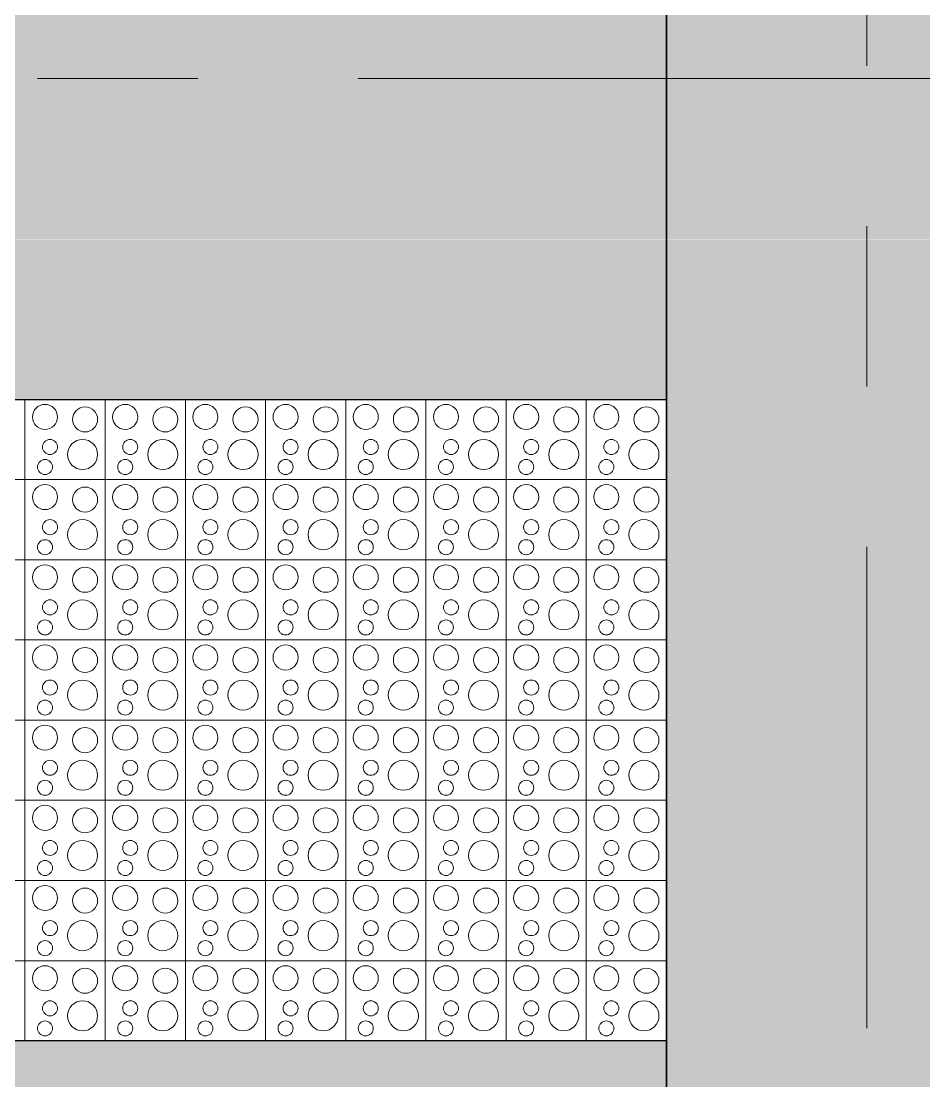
# Model space of a CAD drawing. Header units: inches. Extents: x 6 to 15224, y -733 to 6300.
# Drawn here: x 10803.7 to 10893.8, y 5121 to 5226.7 of the extents above; entities that cross this region are included whole.
import ezdxf

# ---------------------------------------------------------------- set-up
doc = ezdxf.new("R2010")
doc.units = ezdxf.units.IN
doc.header["$MEASUREMENT"] = 0
doc.linetypes.add('Center 1_2_', pattern=[112, 64, -16, 16, -16])
doc.linetypes.add('Center 3_8_', pattern=[96, 48, -16, 16, -16])
for name, color, linetype, lineweight in [('A-DETL', 90, 'Continuous', 13), ('A-FLOR-LEVL', 51, 'Continuous', 13), ('A-GLAZ', 151, 'Continuous', 25), ('A-WALL', 113, 'Continuous', 25), ('A-WALL-PATT', 111, 'Continuous', 25), ('S-GRID', 1, 'Continuous', 13)]:
    doc.layers.add(name, color=color, linetype=linetype, lineweight=lineweight)

# ---------------------------------------------------------------- blocks, each defined once
blk = doc.blocks.new('WD Breeze Block-TS - 8x16-V174-EAST ELEVATION')
at = {"layer": 'A-GLAZ', "lineweight": 13}
for p, q in [((1926, 5181), (1926, 5189)), ((1926, 5189), (1926, 5181)), ((1934, 5181), (1934, 5189)), ((1934, 5189), (1934, 5181)), ((1942, 5181), (1942, 5189)), ((1942, 5189), (1942, 5181)), ((1950, 5181), (1950, 5189)), ((1950, 5189), (1950, 5181)), ((1958, 5181), (1958, 5189)), ((1958, 5189), (1958, 5181)), ((1966, 5181), (1966, 5189)), ((1966, 5189), (1966, 5181)), ((1974, 5181), (1974, 5189)), ((1974, 5189), (1974, 5181)), ((1982, 5181), (1982, 5189)), ((1982, 5189), (1982, 5181)), ((1926, 5181), (1918, 5181)), ((1918, 5181), (1926, 5181)), ((1934, 5181), (1926, 5181)), ((1926, 5173), (1926, 5181)), ((1926, 5181), (1934, 5181)), ((1926, 5181), (1926, 5173)), ((1942, 5181), (1934, 5181)), ((1934, 5173), (1934, 5181)), ((1934, 5181), (1942, 5181)), ((1934, 5181), (1934, 5173)), ((1950, 5181), (1942, 5181)), ((1942, 5173), (1942, 5181)), ((1942, 5181), (1950, 5181)), ((1942, 5181), (1942, 5173)), ((1958, 5181), (1950, 5181)), ((1950, 5173), (1950, 5181)), ((1950, 5181), (1958, 5181)), ((1950, 5181), (1950, 5173)), ((1966, 5181), (1958, 5181)), ((1958, 5173), (1958, 5181)), ((1958, 5181), (1966, 5181)), ((1958, 5181), (1958, 5173)), ((1974, 5181), (1966, 5181)), ((1966, 5173), (1966, 5181)), ((1966, 5181), (1974, 5181)), ((1966, 5181), (1966, 5173)), ((1982, 5181), (1974, 5181)), ((1974, 5173), (1974, 5181)), ((1974, 5181), (1982, 5181)), ((1974, 5181), (1974, 5173)), ((1990, 5181), (1982, 5181)), ((1982, 5173), (1982, 5181)), ((1982, 5181), (1990, 5181)), ((1982, 5181), (1982, 5173)), ((1926, 5173), (1918, 5173)), ((1918, 5173), (1926, 5173)), ((1934, 5173), (1926, 5173)), ((1926, 5165), (1926, 5173)), ((1926, 5173), (1934, 5173)), ((1926, 5173), (1926, 5165)), ((1942, 5173), (1934, 5173)), ((1934, 5165), (1934, 5173)), ((1934, 5173), (1942, 5173)), ((1934, 5173), (1934, 5165)), ((1950, 5173), (1942, 5173)), ((1942, 5165), (1942, 5173)), ((1942, 5173), (1950, 5173)), ((1942, 5173), (1942, 5165)), ((1958, 5173), (1950, 5173)), ((1950, 5165), (1950, 5173)), ((1950, 5173), (1958, 5173)), ((1950, 5173), (1950, 5165)), ((1966, 5173), (1958, 5173)), ((1958, 5165), (1958, 5173)), ((1958, 5173), (1966, 5173)), ((1958, 5173), (1958, 5165)), ((1974, 5173), (1966, 5173)), ((1966, 5165), (1966, 5173)), ((1966, 5173), (1974, 5173)), ((1966, 5173), (1966, 5165)), ((1982, 5173), (1974, 5173)), ((1974, 5165), (1974, 5173)), ((1974, 5173), (1982, 5173)), ((1974, 5173), (1974, 5165)), ((1990, 5173), (1982, 5173)), ((1982, 5165), (1982, 5173)), ((1982, 5173), (1990, 5173)), ((1982, 5173), (1982, 5165)), ((1926, 5165), (1918, 5165)), ((1918, 5165), (1926, 5165)), ((1934, 5165), (1926, 5165)), ((1926, 5157), (1926, 5165)), ((1926, 5165), (1934, 5165)), ((1926, 5165), (1926, 5157)), ((1942, 5165), (1934, 5165)), ((1934, 5157), (1934, 5165)), ((1934, 5165), (1942, 5165)), ((1934, 5165), (1934, 5157)), ((1950, 5165), (1942, 5165)), ((1942, 5157), (1942, 5165)), ((1942, 5165), (1950, 5165)), ((1942, 5165), (1942, 5157)), ((1958, 5165), (1950, 5165)), ((1950, 5157), (1950, 5165)), ((1950, 5165), (1958, 5165)), ((1950, 5165), (1950, 5157)), ((1966, 5165), (1958, 5165)), ((1958, 5157), (1958, 5165)), ((1958, 5165), (1966, 5165)), ((1958, 5165), (1958, 5157)), ((1974, 5165), (1966, 5165)), ((1966, 5157), (1966, 5165)), ((1966, 5165), (1974, 5165)), ((1966, 5165), (1966, 5157)), ((1982, 5165), (1974, 5165)), ((1974, 5157), (1974, 5165)), ((1974, 5165), (1982, 5165)), ((1974, 5165), (1974, 5157)), ((1990, 5165), (1982, 5165)), ((1982, 5157), (1982, 5165)), ((1982, 5165), (1990, 5165)), ((1982, 5165), (1982, 5157)), ((1926, 5157), (1918, 5157)), ((1918, 5157), (1926, 5157)), ((1934, 5157), (1926, 5157)), ((1926, 5149), (1926, 5157)), ((1926, 5157), (1934, 5157)), ((1926, 5157), (1926, 5149)), ((1942, 5157), (1934, 5157)), ((1934, 5149), (1934, 5157)), ((1934, 5157), (1942, 5157)), ((1934, 5157), (1934, 5149)), ((1950, 5157), (1942, 5157)), ((1942, 5149), (1942, 5157)), ((1942, 5157), (1950, 5157)), ((1942, 5157), (1942, 5149)), ((1958, 5157), (1950, 5157)), ((1950, 5149), (1950, 5157)), ((1950, 5157), (1958, 5157)), ((1950, 5157), (1950, 5149)), ((1966, 5157), (1958, 5157)), ((1958, 5149), (1958, 5157)), ((1958, 5157), (1966, 5157)), ((1958, 5157), (1958, 5149)), ((1974, 5157), (1966, 5157)), ((1966, 5149), (1966, 5157)), ((1966, 5157), (1974, 5157)), ((1966, 5157), (1966, 5149)), ((1982, 5157), (1974, 5157)), ((1974, 5149), (1974, 5157)), ((1974, 5157), (1982, 5157)), ((1974, 5157), (1974, 5149)), ((1990, 5157), (1982, 5157)), ((1982, 5149), (1982, 5157)), ((1982, 5157), (1990, 5157)), ((1982, 5157), (1982, 5149)), ((1926, 5149), (1918, 5149)), ((1918, 5149), (1926, 5149)), ((1934, 5149), (1926, 5149)), ((1926, 5141), (1926, 5149)), ((1926, 5149), (1934, 5149)), ((1926, 5149), (1926, 5141)), ((1942, 5149), (1934, 5149)), ((1934, 5141), (1934, 5149)), ((1934, 5149), (1942, 5149)), ((1934, 5149), (1934, 5141)), ((1950, 5149), (1942, 5149)), ((1942, 5141), (1942, 5149)), ((1942, 5149), (1950, 5149)), ((1942, 5149), (1942, 5141)), ((1958, 5149), (1950, 5149)), ((1950, 5141), (1950, 5149)), ((1950, 5149), (1958, 5149)), ((1950, 5149), (1950, 5141)), ((1966, 5149), (1958, 5149)), ((1958, 5141), (1958, 5149)), ((1958, 5149), (1966, 5149)), ((1958, 5149), (1958, 5141)), ((1974, 5149), (1966, 5149)), ((1966, 5141), (1966, 5149)), ((1966, 5149), (1974, 5149)), ((1966, 5149), (1966, 5141)), ((1982, 5149), (1974, 5149)), ((1974, 5141), (1974, 5149)), ((1974, 5149), (1982, 5149)), ((1974, 5149), (1974, 5141)), ((1990, 5149), (1982, 5149)), ((1982, 5141), (1982, 5149)), ((1982, 5149), (1990, 5149)), ((1982, 5149), (1982, 5141)), ((1926, 5141), (1918, 5141)), ((1918, 5141), (1926, 5141)), ((1934, 5141), (1926, 5141)), ((1926, 5133), (1926, 5141)), ((1926, 5141), (1934, 5141)), ((1926, 5141), (1926, 5133)), ((1942, 5141), (1934, 5141)), ((1934, 5133), (1934, 5141)), ((1934, 5141), (1942, 5141)), ((1934, 5141), (1934, 5133)), ((1950, 5141), (1942, 5141)), ((1942, 5133), (1942, 5141)), ((1942, 5141), (1950, 5141)), ((1942, 5141), (1942, 5133)), ((1958, 5141), (1950, 5141)), ((1950, 5133), (1950, 5141)), ((1950, 5141), (1958, 5141)), ((1950, 5141), (1950, 5133)), ((1966, 5141), (1958, 5141)), ((1958, 5133), (1958, 5141)), ((1958, 5141), (1966, 5141)), ((1958, 5141), (1958, 5133)), ((1974, 5141), (1966, 5141)), ((1966, 5133), (1966, 5141)), ((1966, 5141), (1974, 5141)), ((1966, 5141), (1966, 5133)), ((1982, 5141), (1974, 5141)), ((1974, 5133), (1974, 5141)), ((1974, 5141), (1982, 5141)), ((1974, 5141), (1974, 5133)), ((1990, 5141), (1982, 5141)), ((1982, 5133), (1982, 5141)), ((1982, 5141), (1990, 5141)), ((1982, 5141), (1982, 5133)), ((1926, 5133), (1918, 5133)), ((1918, 5133), (1926, 5133)), ((1934, 5133), (1926, 5133)), ((1926, 5125), (1926, 5133)), ((1926, 5133), (1934, 5133)), ((1926, 5133), (1926, 5125)), ((1942, 5133), (1934, 5133)), ((1934, 5125), (1934, 5133)), ((1934, 5133), (1942, 5133)), ((1934, 5133), (1934, 5125)), ((1942, 5125), (1942, 5133)), ((1950, 5133), (1942, 5133)), ((1942, 5133), (1950, 5133)), ((1942, 5133), (1942, 5125)), ((1958, 5133), (1950, 5133)), ((1950, 5125), (1950, 5133)), ((1950, 5133), (1958, 5133)), ((1950, 5133), (1950, 5125)), ((1966, 5133), (1958, 5133)), ((1958, 5125), (1958, 5133)), ((1958, 5133), (1966, 5133)), ((1958, 5133), (1958, 5125)), ((1974, 5133), (1966, 5133)), ((1966, 5125), (1966, 5133)), ((1966, 5133), (1974, 5133)), ((1966, 5133), (1966, 5125)), ((1982, 5133), (1974, 5133)), ((1974, 5125), (1974, 5133)), ((1974, 5133), (1982, 5133)), ((1974, 5133), (1974, 5125)), ((1990, 5133), (1982, 5133)), ((1982, 5125), (1982, 5133)), ((1982, 5133), (1990, 5133)), ((1982, 5133), (1982, 5125))]:
    blk.add_line(p, q, dxfattribs=at)
for centre, radius, start, end in [((1928, 5187.25), 1.25, 0, 180), ((1932, 5187), 1.25, 0, 180), ((1936, 5187.25), 1.25, 0, 180), ((1940, 5187), 1.25, 0, 180), ((1944, 5187.25), 1.25, 0, 180), ((1948, 5187), 1.25, 0, 180), ((1952, 5187.25), 1.25, 0, 180), ((1956, 5187), 1.25, 0, 180), ((1960, 5187.25), 1.25, 0, 180), ((1964, 5187), 1.25, 0, 180), ((1968, 5187.25), 1.25, 0, 180), ((1972, 5187), 1.25, 0, 180), ((1976, 5187.25), 1.25, 0, 180), ((1980, 5187), 1.25, 0, 180), ((1984, 5187.25), 1.25, 0, 180), ((1988, 5187), 1.25, 0, 180), ((1928, 5187.25), 1.25, 180, 0), ((1936, 5187.25), 1.25, 180, 0), ((1944, 5187.25), 1.25, 180, 0), ((1952, 5187.25), 1.25, 180, 0), ((1960, 5187.25), 1.25, 180, 0), ((1968, 5187.25), 1.25, 180, 0), ((1976, 5187.25), 1.25, 180, 0), ((1984, 5187.25), 1.25, 180, 0), ((1932, 5187), 1.25, 180, 0), ((1940, 5187), 1.25, 180, 0), ((1948, 5187), 1.25, 180, 0), ((1956, 5187), 1.25, 180, 0), ((1964, 5187), 1.25, 180, 0), ((1972, 5187), 1.25, 180, 0), ((1980, 5187), 1.25, 180, 0), ((1988, 5187), 1.25, 180, 0), ((1928.5, 5184.25), 0.75, 0, 180), ((1931.75, 5183.5), 1.5, 0, 180), ((1936.5, 5184.25), 0.75, 0, 180), ((1939.75, 5183.5), 1.5, 0, 180), ((1944.5, 5184.25), 0.75, 0, 180), ((1947.75, 5183.5), 1.5, 0, 180), ((1952.5, 5184.25), 0.75, 0, 180), ((1955.75, 5183.5), 1.5, 0, 180), ((1960.5, 5184.25), 0.75, 0, 180), ((1963.75, 5183.5), 1.5, 0, 180), ((1968.5, 5184.25), 0.75, 0, 180), ((1971.75, 5183.5), 1.5, 0, 180), ((1976.5, 5184.25), 0.75, 0, 180), ((1979.75, 5183.5), 1.5, 0, 180), ((1984.5, 5184.25), 0.75, 0, 180), ((1987.75, 5183.5), 1.5, 0, 180), ((1928.5, 5184.25), 0.75, 180, 0), ((1936.5, 5184.25), 0.75, 180, 0), ((1944.5, 5184.25), 0.75, 180, 0), ((1952.5, 5184.25), 0.75, 180, 0), ((1960.5, 5184.25), 0.75, 180, 0), ((1968.5, 5184.25), 0.75, 180, 0), ((1976.5, 5184.25), 0.75, 180, 0), ((1984.5, 5184.25), 0.75, 180, 0), ((1928, 5182.25), 0.75, 0, 180), ((1931.75, 5183.5), 1.5, 180, 0), ((1936, 5182.25), 0.75, 0, 180), ((1939.75, 5183.5), 1.5, 180, 0), ((1944, 5182.25), 0.75, 0, 180), ((1947.75, 5183.5), 1.5, 180, 0), ((1952, 5182.25), 0.75, 0, 180), ((1955.75, 5183.5), 1.5, 180, 0), ((1960, 5182.25), 0.75, 0, 180), ((1963.75, 5183.5), 1.5, 180, 0), ((1968, 5182.25), 0.75, 0, 180), ((1971.75, 5183.5), 1.5, 180, 0), ((1976, 5182.25), 0.75, 0, 180), ((1979.75, 5183.5), 1.5, 180, 0), ((1984, 5182.25), 0.75, 0, 180), ((1987.75, 5183.5), 1.5, 180, 0), ((1928, 5182.25), 0.75, 180, 0), ((1936, 5182.25), 0.75, 180, 0), ((1944, 5182.25), 0.75, 180, 0), ((1952, 5182.25), 0.75, 180, 0), ((1960, 5182.25), 0.75, 180, 0), ((1968, 5182.25), 0.75, 180, 0), ((1976, 5182.25), 0.75, 180, 0), ((1984, 5182.25), 0.75, 180, 0), ((1928, 5179.25), 1.25, 0, 180), ((1932, 5179), 1.25, 0, 180), ((1936, 5179.25), 1.25, 0, 180), ((1940, 5179), 1.25, 0, 180), ((1944, 5179.25), 1.25, 0, 180), ((1948, 5179), 1.25, 0, 180), ((1952, 5179.25), 1.25, 0, 180), ((1956, 5179), 1.25, 0, 180), ((1960, 5179.25), 1.25, 0, 180), ((1964, 5179), 1.25, 0, 180), ((1968, 5179.25), 1.25, 0, 180), ((1972, 5179), 1.25, 0, 180), ((1976, 5179.25), 1.25, 0, 180), ((1980, 5179), 1.25, 0, 180), ((1984, 5179.25), 1.25, 0, 180), ((1988, 5179), 1.25, 0, 180), ((1928, 5179.25), 1.25, 180, 0), ((1932, 5179), 1.25, 180, 0), ((1936, 5179.25), 1.25, 180, 0), ((1940, 5179), 1.25, 180, 0), ((1944, 5179.25), 1.25, 180, 0), ((1948, 5179), 1.25, 180, 0), ((1952, 5179.25), 1.25, 180, 0), ((1956, 5179), 1.25, 180, 0), ((1960, 5179.25), 1.25, 180, 0), ((1964, 5179), 1.25, 180, 0), ((1968, 5179.25), 1.25, 180, 0), ((1972, 5179), 1.25, 180, 0), ((1976, 5179.25), 1.25, 180, 0), ((1980, 5179), 1.25, 180, 0), ((1984, 5179.25), 1.25, 180, 0), ((1988, 5179), 1.25, 180, 0), ((1928.5, 5176.25), 0.75, 0, 180), ((1931.75, 5175.5), 1.5, 0, 180), ((1936.5, 5176.25), 0.75, 0, 180), ((1939.75, 5175.5), 1.5, 0, 180), ((1944.5, 5176.25), 0.75, 0, 180), ((1947.75, 5175.5), 1.5, 0, 180), ((1952.5, 5176.25), 0.75, 0, 180), ((1955.75, 5175.5), 1.5, 0, 180), ((1960.5, 5176.25), 0.75, 0, 180), ((1963.75, 5175.5), 1.5, 0, 180), ((1968.5, 5176.25), 0.75, 0, 180), ((1971.75, 5175.5), 1.5, 0, 180), ((1976.5, 5176.25), 0.75, 0, 180), ((1979.75, 5175.5), 1.5, 0, 180), ((1984.5, 5176.25), 0.75, 0, 180), ((1987.75, 5175.5), 1.5, 0, 180), ((1928.5, 5176.25), 0.75, 180, 0), ((1931.75, 5175.5), 1.5, 180, 0), ((1936.5, 5176.25), 0.75, 180, 0), ((1939.75, 5175.5), 1.5, 180, 0), ((1944.5, 5176.25), 0.75, 180, 0), ((1947.75, 5175.5), 1.5, 180, 0), ((1952.5, 5176.25), 0.75, 180, 0), ((1955.75, 5175.5), 1.5, 180, 0), ((1960.5, 5176.25), 0.75, 180, 0), ((1963.75, 5175.5), 1.5, 180, 0), ((1968.5, 5176.25), 0.75, 180, 0), ((1971.75, 5175.5), 1.5, 180, 0), ((1976.5, 5176.25), 0.75, 180, 0), ((1979.75, 5175.5), 1.5, 180, 0), ((1984.5, 5176.25), 0.75, 180, 0), ((1987.75, 5175.5), 1.5, 180, 0), ((1928, 5174.25), 0.75, 0, 180), ((1936, 5174.25), 0.75, 0, 180), ((1944, 5174.25), 0.75, 0, 180), ((1952, 5174.25), 0.75, 0, 180), ((1960, 5174.25), 0.75, 0, 180), ((1968, 5174.25), 0.75, 0, 180), ((1976, 5174.25), 0.75, 0, 180), ((1984, 5174.25), 0.75, 0, 180), ((1928, 5174.25), 0.75, 180, 0), ((1936, 5174.25), 0.75, 180, 0), ((1944, 5174.25), 0.75, 180, 0), ((1952, 5174.25), 0.75, 180, 0), ((1960, 5174.25), 0.75, 180, 0), ((1968, 5174.25), 0.75, 180, 0), ((1976, 5174.25), 0.75, 180, 0), ((1984, 5174.25), 0.75, 180, 0), ((1928, 5171.25), 1.25, 0, 180), ((1936, 5171.25), 1.25, 0, 180), ((1944, 5171.25), 1.25, 0, 180), ((1952, 5171.25), 1.25, 0, 180), ((1960, 5171.25), 1.25, 0, 180), ((1968, 5171.25), 1.25, 0, 180), ((1976, 5171.25), 1.25, 0, 180), ((1984, 5171.25), 1.25, 0, 180), ((1928, 5171.25), 1.25, 180, 0), ((1932, 5171), 1.25, 0, 180), ((1936, 5171.25), 1.25, 180, 0), ((1940, 5171), 1.25, 0, 180), ((1944, 5171.25), 1.25, 180, 0), ((1948, 5171), 1.25, 0, 180), ((1952, 5171.25), 1.25, 180, 0), ((1956, 5171), 1.25, 0, 180), ((1960, 5171.25), 1.25, 180, 0), ((1964, 5171), 1.25, 0, 180), ((1968, 5171.25), 1.25, 180, 0), ((1972, 5171), 1.25, 0, 180), ((1976, 5171.25), 1.25, 180, 0), ((1980, 5171), 1.25, 0, 180), ((1984, 5171.25), 1.25, 180, 0), ((1988, 5171), 1.25, 0, 180), ((1932, 5171), 1.25, 180, 0), ((1940, 5171), 1.25, 180, 0), ((1948, 5171), 1.25, 180, 0), ((1956, 5171), 1.25, 180, 0), ((1964, 5171), 1.25, 180, 0), ((1972, 5171), 1.25, 180, 0), ((1980, 5171), 1.25, 180, 0), ((1988, 5171), 1.25, 180, 0), ((1928.5, 5168.25), 0.75, 0, 180), ((1928.5, 5168.25), 0.75, 180, 0), ((1931.75, 5167.5), 1.5, 0, 180), ((1936.5, 5168.25), 0.75, 0, 180), ((1936.5, 5168.25), 0.75, 180, 0), ((1939.75, 5167.5), 1.5, 0, 180), ((1944.5, 5168.25), 0.75, 0, 180), ((1944.5, 5168.25), 0.75, 180, 0), ((1947.75, 5167.5), 1.5, 0, 180), ((1952.5, 5168.25), 0.75, 0, 180), ((1952.5, 5168.25), 0.75, 180, 0), ((1955.75, 5167.5), 1.5, 0, 180), ((1960.5, 5168.25), 0.75, 0, 180), ((1960.5, 5168.25), 0.75, 180, 0), ((1963.75, 5167.5), 1.5, 0, 180), ((1968.5, 5168.25), 0.75, 0, 180), ((1968.5, 5168.25), 0.75, 180, 0), ((1971.75, 5167.5), 1.5, 0, 180), ((1976.5, 5168.25), 0.75, 0, 180), ((1976.5, 5168.25), 0.75, 180, 0), ((1979.75, 5167.5), 1.5, 0, 180), ((1984.5, 5168.25), 0.75, 0, 180), ((1984.5, 5168.25), 0.75, 180, 0), ((1987.75, 5167.5), 1.5, 0, 180), ((1931.75, 5167.5), 1.5, 180, 0), ((1939.75, 5167.5), 1.5, 180, 0), ((1947.75, 5167.5), 1.5, 180, 0), ((1955.75, 5167.5), 1.5, 180, 0), ((1963.75, 5167.5), 1.5, 180, 0), ((1971.75, 5167.5), 1.5, 180, 0), ((1979.75, 5167.5), 1.5, 180, 0), ((1987.75, 5167.5), 1.5, 180, 0), ((1928, 5166.25), 0.75, 0, 180), ((1928, 5166.25), 0.75, 180, 0), ((1936, 5166.25), 0.75, 0, 180), ((1936, 5166.25), 0.75, 180, 0), ((1944, 5166.25), 0.75, 0, 180), ((1944, 5166.25), 0.75, 180, 0), ((1952, 5166.25), 0.75, 0, 180), ((1952, 5166.25), 0.75, 180, 0), ((1960, 5166.25), 0.75, 0, 180), ((1960, 5166.25), 0.75, 180, 0), ((1968, 5166.25), 0.75, 0, 180), ((1968, 5166.25), 0.75, 180, 0), ((1976, 5166.25), 0.75, 0, 180), ((1976, 5166.25), 0.75, 180, 0), ((1984, 5166.25), 0.75, 0, 180), ((1984, 5166.25), 0.75, 180, 0), ((1928, 5163.25), 1.25, 0, 180), ((1932, 5163), 1.25, 0, 180), ((1936, 5163.25), 1.25, 0, 180), ((1940, 5163), 1.25, 0, 180), ((1944, 5163.25), 1.25, 0, 180), ((1948, 5163), 1.25, 0, 180), ((1952, 5163.25), 1.25, 0, 180), ((1956, 5163), 1.25, 0, 180), ((1960, 5163.25), 1.25, 0, 180), ((1964, 5163), 1.25, 0, 180), ((1968, 5163.25), 1.25, 0, 180), ((1972, 5163), 1.25, 0, 180), ((1976, 5163.25), 1.25, 0, 180), ((1980, 5163), 1.25, 0, 180), ((1984, 5163.25), 1.25, 0, 180), ((1988, 5163), 1.25, 0, 180), ((1928, 5163.25), 1.25, 180, 0), ((1932, 5163), 1.25, 180, 0), ((1936, 5163.25), 1.25, 180, 0), ((1940, 5163), 1.25, 180, 0), ((1944, 5163.25), 1.25, 180, 0), ((1948, 5163), 1.25, 180, 0), ((1952, 5163.25), 1.25, 180, 0), ((1956, 5163), 1.25, 180, 0), ((1960, 5163.25), 1.25, 180, 0), ((1964, 5163), 1.25, 180, 0), ((1968, 5163.25), 1.25, 180, 0), ((1972, 5163), 1.25, 180, 0), ((1976, 5163.25), 1.25, 180, 0), ((1980, 5163), 1.25, 180, 0), ((1984, 5163.25), 1.25, 180, 0), ((1988, 5163), 1.25, 180, 0), ((1928.5, 5160.25), 0.75, 0, 180), ((1931.75, 5159.5), 1.5, 0, 180), ((1936.5, 5160.25), 0.75, 0, 180), ((1939.75, 5159.5), 1.5, 0, 180), ((1944.5, 5160.25), 0.75, 0, 180), ((1947.75, 5159.5), 1.5, 0, 180), ((1952.5, 5160.25), 0.75, 0, 180), ((1955.75, 5159.5), 1.5, 0, 180), ((1960.5, 5160.25), 0.75, 0, 180), ((1963.75, 5159.5), 1.5, 0, 180), ((1968.5, 5160.25), 0.75, 0, 180), ((1971.75, 5159.5), 1.5, 0, 180), ((1976.5, 5160.25), 0.75, 0, 180), ((1979.75, 5159.5), 1.5, 0, 180), ((1984.5, 5160.25), 0.75, 0, 180), ((1987.75, 5159.5), 1.5, 0, 180), ((1928.5, 5160.25), 0.75, 180, 0), ((1936.5, 5160.25), 0.75, 180, 0), ((1944.5, 5160.25), 0.75, 180, 0), ((1952.5, 5160.25), 0.75, 180, 0), ((1960.5, 5160.25), 0.75, 180, 0), ((1968.5, 5160.25), 0.75, 180, 0), ((1976.5, 5160.25), 0.75, 180, 0), ((1984.5, 5160.25), 0.75, 180, 0), ((1928, 5158.25), 0.75, 0, 180), ((1931.75, 5159.5), 1.5, 180, 0), ((1936, 5158.25), 0.75, 0, 180), ((1939.75, 5159.5), 1.5, 180, 0), ((1944, 5158.25), 0.75, 0, 180), ((1947.75, 5159.5), 1.5, 180, 0), ((1952, 5158.25), 0.75, 0, 180), ((1955.75, 5159.5), 1.5, 180, 0), ((1960, 5158.25), 0.75, 0, 180), ((1963.75, 5159.5), 1.5, 180, 0), ((1968, 5158.25), 0.75, 0, 180), ((1971.75, 5159.5), 1.5, 180, 0), ((1976, 5158.25), 0.75, 0, 180), ((1979.75, 5159.5), 1.5, 180, 0), ((1984, 5158.25), 0.75, 0, 180), ((1987.75, 5159.5), 1.5, 180, 0), ((1928, 5158.25), 0.75, 180, 0), ((1936, 5158.25), 0.75, 180, 0), ((1944, 5158.25), 0.75, 180, 0), ((1952, 5158.25), 0.75, 180, 0), ((1960, 5158.25), 0.75, 180, 0), ((1968, 5158.25), 0.75, 180, 0), ((1976, 5158.25), 0.75, 180, 0), ((1984, 5158.25), 0.75, 180, 0), ((1928, 5155.25), 1.25, 0, 180), ((1936, 5155.25), 1.25, 0, 180), ((1944, 5155.25), 1.25, 0, 180), ((1952, 5155.25), 1.25, 0, 180), ((1960, 5155.25), 1.25, 0, 180), ((1968, 5155.25), 1.25, 0, 180), ((1976, 5155.25), 1.25, 0, 180), ((1984, 5155.25), 1.25, 0, 180), ((1932, 5155), 1.25, 0, 180), ((1940, 5155), 1.25, 0, 180), ((1948, 5155), 1.25, 0, 180), ((1956, 5155), 1.25, 0, 180), ((1964, 5155), 1.25, 0, 180), ((1972, 5155), 1.25, 0, 180), ((1980, 5155), 1.25, 0, 180), ((1988, 5155), 1.25, 0, 180), ((1928, 5155.25), 1.25, 180, 0), ((1932, 5155), 1.25, 180, 0), ((1936, 5155.25), 1.25, 180, 0), ((1940, 5155), 1.25, 180, 0), ((1944, 5155.25), 1.25, 180, 0), ((1948, 5155), 1.25, 180, 0), ((1952, 5155.25), 1.25, 180, 0), ((1956, 5155), 1.25, 180, 0), ((1960, 5155.25), 1.25, 180, 0), ((1964, 5155), 1.25, 180, 0), ((1968, 5155.25), 1.25, 180, 0), ((1972, 5155), 1.25, 180, 0), ((1976, 5155.25), 1.25, 180, 0), ((1980, 5155), 1.25, 180, 0), ((1984, 5155.25), 1.25, 180, 0), ((1988, 5155), 1.25, 180, 0), ((1928.5, 5152.25), 0.75, 0, 180), ((1928.5, 5152.25), 0.75, 180, 0), ((1931.75, 5151.5), 1.5, 0, 180), ((1936.5, 5152.25), 0.75, 0, 180), ((1936.5, 5152.25), 0.75, 180, 0), ((1939.75, 5151.5), 1.5, 0, 180), ((1944.5, 5152.25), 0.75, 0, 180), ((1944.5, 5152.25), 0.75, 180, 0), ((1947.75, 5151.5), 1.5, 0, 180), ((1952.5, 5152.25), 0.75, 0, 180), ((1952.5, 5152.25), 0.75, 180, 0), ((1955.75, 5151.5), 1.5, 0, 180), ((1960.5, 5152.25), 0.75, 0, 180), ((1960.5, 5152.25), 0.75, 180, 0), ((1963.75, 5151.5), 1.5, 0, 180), ((1968.5, 5152.25), 0.75, 0, 180), ((1968.5, 5152.25), 0.75, 180, 0), ((1971.75, 5151.5), 1.5, 0, 180), ((1976.5, 5152.25), 0.75, 0, 180), ((1976.5, 5152.25), 0.75, 180, 0), ((1979.75, 5151.5), 1.5, 0, 180), ((1984.5, 5152.25), 0.75, 0, 180), ((1984.5, 5152.25), 0.75, 180, 0), ((1987.75, 5151.5), 1.5, 0, 180), ((1931.75, 5151.5), 1.5, 180, 0), ((1939.75, 5151.5), 1.5, 180, 0), ((1947.75, 5151.5), 1.5, 180, 0), ((1955.75, 5151.5), 1.5, 180, 0), ((1963.75, 5151.5), 1.5, 180, 0), ((1971.75, 5151.5), 1.5, 180, 0), ((1979.75, 5151.5), 1.5, 180, 0), ((1987.75, 5151.5), 1.5, 180, 0), ((1928, 5150.25), 0.75, 0, 180), ((1928, 5150.25), 0.75, 180, 0), ((1936, 5150.25), 0.75, 0, 180), ((1936, 5150.25), 0.75, 180, 0), ((1944, 5150.25), 0.75, 0, 180), ((1944, 5150.25), 0.75, 180, 0), ((1952, 5150.25), 0.75, 0, 180), ((1952, 5150.25), 0.75, 180, 0), ((1960, 5150.25), 0.75, 0, 180), ((1960, 5150.25), 0.75, 180, 0), ((1968, 5150.25), 0.75, 0, 180), ((1968, 5150.25), 0.75, 180, 0), ((1976, 5150.25), 0.75, 0, 180), ((1976, 5150.25), 0.75, 180, 0), ((1984, 5150.25), 0.75, 0, 180), ((1984, 5150.25), 0.75, 180, 0), ((1928, 5147.25), 1.25, 0, 180), ((1932, 5147), 1.25, 0, 180), ((1936, 5147.25), 1.25, 0, 180), ((1940, 5147), 1.25, 0, 180), ((1944, 5147.25), 1.25, 0, 180), ((1948, 5147), 1.25, 0, 180), ((1952, 5147.25), 1.25, 0, 180), ((1956, 5147), 1.25, 0, 180), ((1960, 5147.25), 1.25, 0, 180), ((1964, 5147), 1.25, 0, 180), ((1968, 5147.25), 1.25, 0, 180), ((1972, 5147), 1.25, 0, 180), ((1976, 5147.25), 1.25, 0, 180), ((1980, 5147), 1.25, 0, 180), ((1984, 5147.25), 1.25, 0, 180), ((1988, 5147), 1.25, 0, 180), ((1928, 5147.25), 1.25, 180, 0), ((1932, 5147), 1.25, 180, 0), ((1936, 5147.25), 1.25, 180, 0), ((1940, 5147), 1.25, 180, 0), ((1944, 5147.25), 1.25, 180, 0), ((1948, 5147), 1.25, 180, 0), ((1952, 5147.25), 1.25, 180, 0), ((1956, 5147), 1.25, 180, 0), ((1960, 5147.25), 1.25, 180, 0), ((1964, 5147), 1.25, 180, 0), ((1968, 5147.25), 1.25, 180, 0), ((1972, 5147), 1.25, 180, 0), ((1976, 5147.25), 1.25, 180, 0), ((1980, 5147), 1.25, 180, 0), ((1984, 5147.25), 1.25, 180, 0), ((1988, 5147), 1.25, 180, 0), ((1928.5, 5144.25), 0.75, 0, 180), ((1931.75, 5143.5), 1.5, 0, 180), ((1936.5, 5144.25), 0.75, 0, 180), ((1939.75, 5143.5), 1.5, 0, 180), ((1944.5, 5144.25), 0.75, 0, 180), ((1947.75, 5143.5), 1.5, 0, 180), ((1952.5, 5144.25), 0.75, 0, 180), ((1955.75, 5143.5), 1.5, 0, 180), ((1960.5, 5144.25), 0.75, 0, 180), ((1963.75, 5143.5), 1.5, 0, 180), ((1968.5, 5144.25), 0.75, 0, 180), ((1971.75, 5143.5), 1.5, 0, 180), ((1976.5, 5144.25), 0.75, 0, 180), ((1979.75, 5143.5), 1.5, 0, 180), ((1984.5, 5144.25), 0.75, 0, 180), ((1987.75, 5143.5), 1.5, 0, 180), ((1928.5, 5144.25), 0.75, 180, 0), ((1936.5, 5144.25), 0.75, 180, 0), ((1944.5, 5144.25), 0.75, 180, 0), ((1952.5, 5144.25), 0.75, 180, 0), ((1960.5, 5144.25), 0.75, 180, 0), ((1968.5, 5144.25), 0.75, 180, 0), ((1976.5, 5144.25), 0.75, 180, 0), ((1984.5, 5144.25), 0.75, 180, 0), ((1928, 5142.25), 0.75, 0, 180), ((1931.75, 5143.5), 1.5, 180, 0), ((1936, 5142.25), 0.75, 0, 180), ((1939.75, 5143.5), 1.5, 180, 0), ((1944, 5142.25), 0.75, 0, 180), ((1947.75, 5143.5), 1.5, 180, 0), ((1952, 5142.25), 0.75, 0, 180), ((1955.75, 5143.5), 1.5, 180, 0), ((1960, 5142.25), 0.75, 0, 180), ((1963.75, 5143.5), 1.5, 180, 0), ((1968, 5142.25), 0.75, 0, 180), ((1971.75, 5143.5), 1.5, 180, 0), ((1976, 5142.25), 0.75, 0, 180), ((1979.75, 5143.5), 1.5, 180, 0), ((1984, 5142.25), 0.75, 0, 180), ((1987.75, 5143.5), 1.5, 180, 0), ((1928, 5142.25), 0.75, 180, 0), ((1936, 5142.25), 0.75, 180, 0), ((1944, 5142.25), 0.75, 180, 0), ((1952, 5142.25), 0.75, 180, 0), ((1960, 5142.25), 0.75, 180, 0), ((1968, 5142.25), 0.75, 180, 0), ((1976, 5142.25), 0.75, 180, 0), ((1984, 5142.25), 0.75, 180, 0), ((1928, 5139.25), 1.25, 0, 180), ((1932, 5139), 1.25, 0, 180), ((1936, 5139.25), 1.25, 0, 180), ((1940, 5139), 1.25, 0, 180), ((1944, 5139.25), 1.25, 0, 180), ((1948, 5139), 1.25, 0, 180), ((1952, 5139.25), 1.25, 0, 180), ((1956, 5139), 1.25, 0, 180), ((1960, 5139.25), 1.25, 0, 180), ((1964, 5139), 1.25, 0, 180), ((1968, 5139.25), 1.25, 0, 180), ((1972, 5139), 1.25, 0, 180), ((1976, 5139.25), 1.25, 0, 180), ((1980, 5139), 1.25, 0, 180), ((1984, 5139.25), 1.25, 0, 180), ((1988, 5139), 1.25, 0, 180), ((1928, 5139.25), 1.25, 180, 0), ((1932, 5139), 1.25, 180, 0), ((1936, 5139.25), 1.25, 180, 0), ((1940, 5139), 1.25, 180, 0), ((1944, 5139.25), 1.25, 180, 0), ((1948, 5139), 1.25, 180, 0), ((1952, 5139.25), 1.25, 180, 0), ((1956, 5139), 1.25, 180, 0), ((1960, 5139.25), 1.25, 180, 0), ((1964, 5139), 1.25, 180, 0), ((1968, 5139.25), 1.25, 180, 0), ((1972, 5139), 1.25, 180, 0), ((1976, 5139.25), 1.25, 180, 0), ((1980, 5139), 1.25, 180, 0), ((1984, 5139.25), 1.25, 180, 0), ((1988, 5139), 1.25, 180, 0), ((1928.5, 5136.25), 0.75, 0, 180), ((1931.75, 5135.5), 1.5, 0, 180), ((1936.5, 5136.25), 0.75, 0, 180), ((1939.75, 5135.5), 1.5, 0, 180), ((1944.5, 5136.25), 0.75, 0, 180), ((1947.75, 5135.5), 1.5, 0, 180), ((1952.5, 5136.25), 0.75, 0, 180), ((1955.75, 5135.5), 1.5, 0, 180), ((1960.5, 5136.25), 0.75, 0, 180), ((1963.75, 5135.5), 1.5, 0, 180), ((1968.5, 5136.25), 0.75, 0, 180), ((1971.75, 5135.5), 1.5, 0, 180), ((1976.5, 5136.25), 0.75, 0, 180), ((1979.75, 5135.5), 1.5, 0, 180), ((1984.5, 5136.25), 0.75, 0, 180), ((1987.75, 5135.5), 1.5, 0, 180), ((1928.5, 5136.25), 0.75, 180, 0), ((1931.75, 5135.5), 1.5, 180, 0), ((1936.5, 5136.25), 0.75, 180, 0), ((1939.75, 5135.5), 1.5, 180, 0), ((1944.5, 5136.25), 0.75, 180, 0), ((1947.75, 5135.5), 1.5, 180, 0), ((1952.5, 5136.25), 0.75, 180, 0), ((1955.75, 5135.5), 1.5, 180, 0), ((1960.5, 5136.25), 0.75, 180, 0), ((1963.75, 5135.5), 1.5, 180, 0), ((1968.5, 5136.25), 0.75, 180, 0), ((1971.75, 5135.5), 1.5, 180, 0), ((1976.5, 5136.25), 0.75, 180, 0), ((1979.75, 5135.5), 1.5, 180, 0), ((1984.5, 5136.25), 0.75, 180, 0), ((1987.75, 5135.5), 1.5, 180, 0), ((1928, 5134.25), 0.75, 0, 180), ((1928, 5134.25), 0.75, 180, 0), ((1936, 5134.25), 0.75, 0, 180), ((1936, 5134.25), 0.75, 180, 0), ((1944, 5134.25), 0.75, 0, 180), ((1944, 5134.25), 0.75, 180, 0), ((1952, 5134.25), 0.75, 0, 180), ((1952, 5134.25), 0.75, 180, 0), ((1960, 5134.25), 0.75, 0, 180), ((1960, 5134.25), 0.75, 180, 0), ((1968, 5134.25), 0.75, 0, 180), ((1968, 5134.25), 0.75, 180, 0), ((1976, 5134.25), 0.75, 0, 180), ((1976, 5134.25), 0.75, 180, 0), ((1984, 5134.25), 0.75, 0, 180), ((1984, 5134.25), 0.75, 180, 0), ((1928, 5131.25), 1.25, 0, 180), ((1932, 5131), 1.25, 0, 180), ((1936, 5131.25), 1.25, 0, 180), ((1940, 5131), 1.25, 0, 180), ((1944, 5131.25), 1.25, 0, 180), ((1948, 5131), 1.25, 0, 180), ((1952, 5131.25), 1.25, 0, 180), ((1956, 5131), 1.25, 0, 180), ((1960, 5131.25), 1.25, 0, 180), ((1964, 5131), 1.25, 0, 180), ((1968, 5131.25), 1.25, 0, 180), ((1972, 5131), 1.25, 0, 180), ((1976, 5131.25), 1.25, 0, 180), ((1980, 5131), 1.25, 0, 180), ((1984, 5131.25), 1.25, 0, 180), ((1988, 5131), 1.25, 0, 180), ((1928, 5131.25), 1.25, 180, 0), ((1936, 5131.25), 1.25, 180, 0), ((1944, 5131.25), 1.25, 180, 0), ((1952, 5131.25), 1.25, 180, 0), ((1960, 5131.25), 1.25, 180, 0), ((1968, 5131.25), 1.25, 180, 0), ((1976, 5131.25), 1.25, 180, 0), ((1984, 5131.25), 1.25, 180, 0), ((1932, 5131), 1.25, 180, 0), ((1940, 5131), 1.25, 180, 0), ((1948, 5131), 1.25, 180, 0), ((1956, 5131), 1.25, 180, 0), ((1964, 5131), 1.25, 180, 0), ((1972, 5131), 1.25, 180, 0), ((1980, 5131), 1.25, 180, 0), ((1988, 5131), 1.25, 180, 0), ((1928.5, 5128.25), 0.75, 0, 180), ((1931.75, 5127.5), 1.5, 0, 180), ((1936.5, 5128.25), 0.75, 0, 180), ((1939.75, 5127.5), 1.5, 0, 180), ((1944.5, 5128.25), 0.75, 0, 180), ((1947.75, 5127.5), 1.5, 0, 180), ((1952.5, 5128.25), 0.75, 0, 180), ((1955.75, 5127.5), 1.5, 0, 180), ((1960.5, 5128.25), 0.75, 0, 180), ((1963.75, 5127.5), 1.5, 0, 180), ((1968.5, 5128.25), 0.75, 0, 180), ((1971.75, 5127.5), 1.5, 0, 180), ((1976.5, 5128.25), 0.75, 0, 180), ((1979.75, 5127.5), 1.5, 0, 180), ((1984.5, 5128.25), 0.75, 0, 180), ((1987.75, 5127.5), 1.5, 0, 180), ((1928.5, 5128.25), 0.75, 180, 0), ((1936.5, 5128.25), 0.75, 180, 0), ((1944.5, 5128.25), 0.75, 180, 0), ((1952.5, 5128.25), 0.75, 180, 0), ((1960.5, 5128.25), 0.75, 180, 0), ((1968.5, 5128.25), 0.75, 180, 0), ((1976.5, 5128.25), 0.75, 180, 0), ((1984.5, 5128.25), 0.75, 180, 0), ((1928, 5126.25), 0.75, 0, 180), ((1931.75, 5127.5), 1.5, 180, 0), ((1936, 5126.25), 0.75, 0, 180), ((1939.75, 5127.5), 1.5, 180, 0), ((1944, 5126.25), 0.75, 0, 180), ((1947.75, 5127.5), 1.5, 180, 0), ((1952, 5126.25), 0.75, 0, 180), ((1955.75, 5127.5), 1.5, 180, 0), ((1960, 5126.25), 0.75, 0, 180), ((1963.75, 5127.5), 1.5, 180, 0), ((1968, 5126.25), 0.75, 0, 180), ((1971.75, 5127.5), 1.5, 180, 0), ((1976, 5126.25), 0.75, 0, 180), ((1979.75, 5127.5), 1.5, 180, 0), ((1984, 5126.25), 0.75, 0, 180), ((1987.75, 5127.5), 1.5, 180, 0), ((1928, 5126.25), 0.75, 180, 0), ((1936, 5126.25), 0.75, 180, 0), ((1944, 5126.25), 0.75, 180, 0), ((1952, 5126.25), 0.75, 180, 0), ((1960, 5126.25), 0.75, 180, 0), ((1968, 5126.25), 0.75, 180, 0), ((1976, 5126.25), 0.75, 180, 0), ((1984, 5126.25), 0.75, 180, 0)]:
    blk.add_arc(centre, radius, start, end, dxfattribs=at)

msp = doc.modelspace()

# ---------------------------------------------------------------- hatches: boundary and pattern name
at = {"layer": 'A-WALL-PATT', "lineweight": 13}
h = msp.add_hatch(dxfattribs=at)
h.set_pattern_fill('FP_312', color=256, style=0, pattern_type=2)
h.set_pattern_definition([(0, (11628.117, 5221), (0, 8), []), (90, (11628.117, 5221), (-8, 8), [8, -8])])
h.paths.add_polyline_path([(10463.51838735, 5205), (10483.36692555, 5205), (10483.36692555, 5213), (10532.86692555, 5213), (10532.86692555, 5205), (11636.49192555, 5205), (11636.49192555, 5330.25), (11510.24192555, 5330.25), (11510.24192555, 5320.75), (11484.74192555, 5320.75), (11484.74192555, 5330.25), (11257.6848238, 5330.25), (11257.6848238, 5320.75), (11232.1848238, 5320.75), (11232.1848238, 5330.25), (11226.17942555, 5330.25), (11226.17942555, 5320.75), (11200.67942555, 5320.75), (11200.67942555, 5330.25), (10717.17942555, 5330.25), (10717.17942555, 5320.75), (10691.67942555, 5320.75), (10691.67942555, 5330.25), (10171.80801526, 5330.25), (10171.80801526, 5320.75), (10146.30801526, 5320.75), (10146.30801526, 5330.25), (9631.24192555, 5330.25), (9631.24192555, 5320.75), (9605.74192555, 5320.75), (9605.74192555, 5330.25), (9589.86503123, 5330.25), (9589.86503123, 5320.75), (9564.36503123, 5320.75), (9564.36503123, 5330.25), (8951.11692555, 5330.25), (8951.11692555, 5205), (9179.36692555, 5205), (9179.36692555, 5210.75), (9228.86692555, 5210.75), (9228.86692555, 5205), (9843.36692555, 5205), (9843.36692555, 5213), (9892.86692555, 5213), (9892.86692555, 5205), (10430.84472069, 5205)])
h.paths.add_polyline_path([(10060.11692555, 5229), (10060.11692555, 5325), (10108.11692555, 5325), (10108.11692555, 5229), (10104.10805402, 5229)])
h.paths.add_polyline_path([(11296.69688735, 5229), (11284.11692555, 5229), (11284.11692555, 5325), (11356.11692555, 5325), (11356.11692555, 5229), (11313.03372069, 5229)])
h.paths.add_polyline_path([(10620.11692555, 5229), (10620.11692555, 5325), (10668.11692555, 5325), (10668.11692555, 5229), (10626.88672069, 5229)])
h.paths.add_polyline_path([(9276.11692555, 5229), (9228.11692555, 5229), (9228.11692555, 5325), (9276.11692555, 5325), (9276.11692555, 5232.51457183)])
h.paths.add_polyline_path([(9842.71872069, 5229), (9804.11692555, 5229), (9804.11692555, 5325), (9852.11692555, 5325), (9852.11692555, 5229)])
h.paths.add_polyline_path([(10528.86572069, 5229), (10484.11692555, 5229), (10484.11692555, 5325), (10532.11692555, 5325), (10532.11692555, 5229)])
h.paths.add_polyline_path([(9404.11692555, 5229), (9356.11692555, 5229), (9356.11692555, 5325), (9404.11692555, 5325), (9404.11692555, 5232.51457183)])
h.paths.add_polyline_path([(9091.22438735, 5229), (9068.11692555, 5229), (9068.11692555, 5325), (9140.11692555, 5325), (9140.11692555, 5229), (9123.89805402, 5229)])
h.paths.add_polyline_path([(9492.11692555, 5229), (9492.11692555, 5325), (9516.11692555, 5325), (9516.11692555, 5229), (9515.98205402, 5229)])
h.paths.add_polyline_path([(10252.11692555, 5229), (10180.11692555, 5229), (10180.11692555, 5325), (10252.11692555, 5325), (10252.11692555, 5270.62590516)])
h.paths.add_polyline_path([(9973.41338735, 5229), (9932.11692555, 5229), (9932.11692555, 5325), (9980.11692555, 5325), (9980.11692555, 5229)])
h.paths.add_polyline_path([(11460.06522069, 5229), (11420.11692555, 5229), (11420.11692555, 5325), (11468.11692555, 5325), (11468.11692555, 5229)])
h.paths.add_polyline_path([(11196.11692555, 5229), (11148.11692555, 5229), (11148.11692555, 5325), (11196.11692555, 5325), (11196.11692555, 5232.51457183)])
h.paths.add_polyline_path([(10396.11692555, 5229), (10348.11692555, 5229), (10348.11692555, 5325), (10396.11692555, 5325), (10396.11692555, 5232.51457183)])
h.paths.add_polyline_path([(9540.11692555, 5229), (9540.11692555, 5325), (9564.11692555, 5325), (9564.11692555, 5229), (9548.65572069, 5229)])
h.paths.add_polyline_path([(9724.11692555, 5229), (9652.11692555, 5229), (9652.11692555, 5325), (9724.11692555, 5325), (9724.11692555, 5232.51457183)])
h.paths.add_polyline_path([(10796.11692555, 5229), (10724.11692555, 5229), (10724.11692555, 5325), (10796.11692555, 5325), (10796.11692555, 5232.51457183)])
h.paths.add_polyline_path([(10844.11692555, 5229), (10844.11692555, 5325), (10868.11692555, 5325), (10868.11692555, 5229), (10855.60238735, 5229)])
h.paths.add_polyline_path([(11068.11692555, 5229), (11020.11692555, 5229), (11020.11692555, 5325), (11068.11692555, 5325), (11068.11692555, 5232.51457183)])
h.paths.add_polyline_path([(11524.11692555, 5229), (11524.11692555, 5325), (11572.11692555, 5325), (11572.11692555, 5229), (11525.41255402, 5229)])
h.paths.add_polyline_path([(10908.11692555, 5229), (10908.11692555, 5325), (10932.11692555, 5325), (10932.11692555, 5229), (10920.94972069, 5229)])
h = msp.add_hatch(dxfattribs=at)
h.set_pattern_fill('FP_311', color=256, style=0, pattern_type=2)
h.set_pattern_definition([(0, (11628.117, 5109), (0, 8), []), (90, (11628.117, 5109), (-8, 8), [8, -8])])
h.paths.add_polyline_path([(8951.11692555, 5053), (9021.34244981, 5053), (9145.36692555, 5055.09410516), (9145.36692555, 5057), (9146.11692555, 5057), (9146.11692555, 5090), (9179.36692555, 5090), (9179.36692555, 5205), (8951.11692555, 5205), (8951.11692555, 5080.06923849)])
h.paths.add_polyline_path([(10953.62338735, 5090), (11215.01272069, 5090.03927146), (11242.29947594, 5090.49999774), (11636.49192555, 5090.49999774), (11636.49192555, 5205), (10532.86692555, 5204.94230769), (10532.86692555, 5091.5), (10483.36692555, 5091.5), (10483.36692555, 5205), (9892.86692555, 5204.94642857), (9892.86692555, 5091.5), (9843.36692555, 5091.5), (9843.36692555, 5205), (9228.86692555, 5204.95588235), (9228.86692555, 5090), (10822.92872069, 5090)])
h.paths.add_polyline_path([(11166.00222069, 5125), (11092.11692555, 5125), (11092.11692555, 5189), (11236.11692555, 5189), (11236.11692555, 5125), (11174.17063735, 5125)])
h.paths.add_polyline_path([(10953.62338735, 5125), (10916.11692555, 5125), (10916.11692555, 5189), (11060.11692555, 5189), (11060.11692555, 5125), (10961.79180402, 5125)])
h.paths.add_polyline_path([(10790.25505402, 5125), (10740.11692555, 5125), (10740.11692555, 5189), (10868.11692555, 5189), (10868.11692555, 5125), (10798.42347069, 5125)])
h.paths.add_polyline_path([(10618.71830402, 5125), (10580.11692555, 5125), (10580.11692555, 5189), (10708.11692555, 5189), (10708.11692555, 5125), (10626.88672069, 5125)])
h.paths.add_polyline_path([(10373.66580402, 5125), (10308.11692555, 5125), (10308.11692555, 5189), (10452.11692555, 5189), (10452.11692555, 5125), (10381.83422069, 5125)])
h.paths.add_polyline_path([(10136.78172069, 5125), (10116.11692555, 5125), (10116.11692555, 5189), (10260.11692555, 5189), (10260.11692555, 5125), (10144.95013735, 5125)])
h.paths.add_polyline_path([(10038.76072069, 5125), (9940.11692555, 5125), (9940.11692555, 5189), (10084.11692555, 5189), (10084.11692555, 5125), (10046.92913735, 5125)])
h.paths.add_polyline_path([(9818.21347069, 5125), (9740.11692555, 5125), (9740.11692555, 5189), (9828.11692555, 5189), (9828.11692555, 5125), (9826.38188735, 5125)])
h.paths.add_polyline_path([(9708.11692555, 5125), (9548.11692555, 5125), (9548.11692555, 5189), (9708.11692555, 5189), (9708.11692555, 5127.70840516)])
h.paths.add_polyline_path([(9356.11692555, 5125), (9356.11692555, 5189), (9500.11692555, 5189), (9500.11692555, 5125), (9360.78213735, 5125)])
h.paths.add_polyline_path([(9254.59272069, 5125), (9244.11692555, 5125), (9244.11692555, 5189), (9324.11692555, 5189), (9324.11692555, 5125), (9262.76113735, 5125)])

# ---------------------------------------------------------------- linework, layer by layer
at = {"layer": 'A-DETL', "lineweight": 35}
msp.add_line((10868.11692555, 5320.76612187), (10868.11692555, 5041.95790516), dxfattribs=at)
at = {"layer": 'A-FLOR-LEVL', "linetype": 'Center 1_2_'}
msp.add_line((8821.35523145, 5221), (13032.89411354, 5221), dxfattribs=at)
at = {"layer": 'A-WALL'}
for p, q in [((10740.11692555, 5189), (10868.11692555, 5189)), ((10868.11692555, 5189), (10868.11692555, 5125)), ((10868.11692555, 5125), (10740.11692555, 5125))]:
    msp.add_line(p, q, dxfattribs=at)
at = {"layer": 'S-GRID', "linetype": 'Center 3_8_'}
msp.add_line((10888.11692555, 5030.27796347), (10888.11692555, 6219.06052942), dxfattribs=at)

# ---------------------------------------------------------------- block references
at = {"layer": 'A-GLAZ'}
msp.add_blockref('WD Breeze Block-TS - 8x16-V174-EAST ELEVATION', (8878.11692555, 0), dxfattribs=at)

doc.saveas('drawing.dxf')
